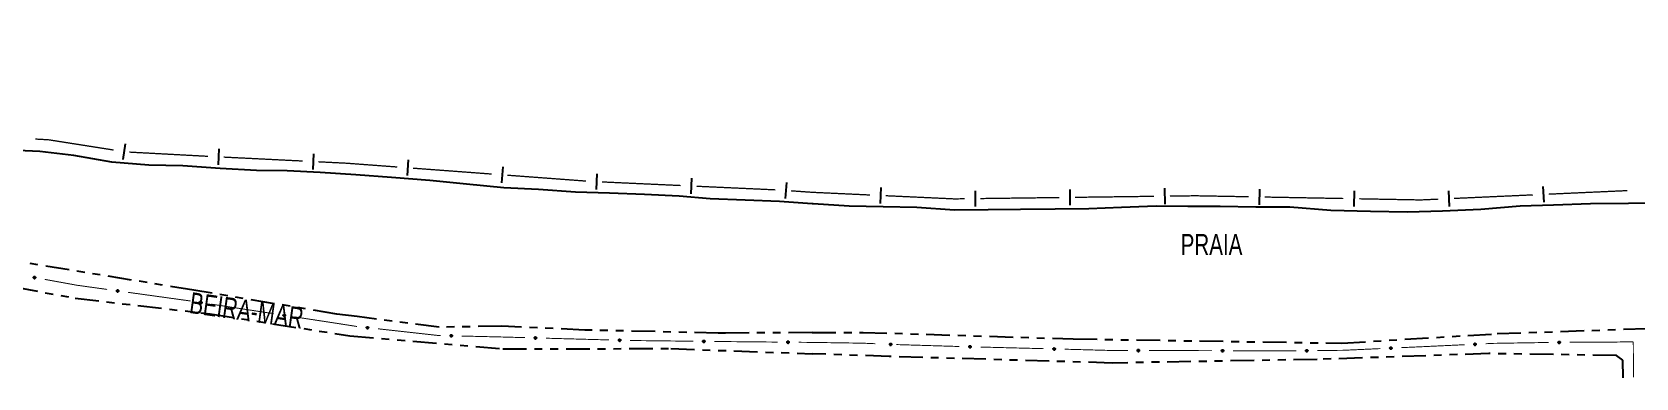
# Model space of a CAD drawing. Extents: x 209066 to 212010, y 4879784 to 4881672.
# Drawn here: x 210286.1 to 210590.9, y 4881297.2 to 4881362.9 of the extents above; entities that cross this region are included whole.
import ezdxf

# ---------------------------------------------------------------- set-up
doc = ezdxf.new("R2010")
doc.units = 0
doc.header["$LTSCALE"] = 1.5
doc.header["$MEASUREMENT"] = 0
doc.linetypes.add('TRACO_25', pattern=[8, 3, -1, 1, -1, 1, -1])
for name, color, linetype in [('HD-CURSO-PERENE', 170, 'CONTINUOUS'), ('HD-TXT-PRAIA', 7, 'CONTINUOUS'), ('LM-LIM-SETORES-BAIRROS', 250, 'CONTINUOUS'), ('SV-EIXO-ROD-ESTR', 7, 'CONTINUOUS'), ('SV-EIXO-RUA-N-PAV', 6, 'CONTINUOUS'), ('SV-EST-M-N-PAV', 20, 'CONTINUOUS'), ('SV-RUA-NAO-PAV', 7, 'CONTINUOUS'), ('SV-TXT-EST-M-N-PAV', 7, 'CONTINUOUS')]:
    doc.layers.add(name, color=color, linetype=linetype)
doc.styles.add('ARIAL', font='ARIAL.SHX')

msp = doc.modelspace()

# ---------------------------------------------------------------- linework, layer by layer
at = {"layer": 'HD-CURSO-PERENE', "linetype": 'Continuous'}
for points in [[(210434.373915, 4881330.293929, 2.317656), (210428.18181, 4881330.69447, 2.317656), (210421.634866, 4881330.930362, 2.317656), (210414.962563, 4881331.214955, 2.317656), (210409.112392, 4881331.732172, 2.317656), (210402.515021, 4881332.017493, 2.317656), (210395.842954, 4881332.277129, 2.317656), (210389.421135, 4881332.489277, 2.317656), (210382.372279, 4881332.969886, 2.317656), (210375.749222, 4881333.329836, 2.317656), (210368.673499, 4881334.00986, 2.317656), (210361.69745, 4881334.715811, 2.317656), (210354.423088, 4881335.269107, 2.317656), (210347.673962, 4881335.752629, 2.317656), (210340.899859, 4881336.235908, 2.317656), (210334.602219, 4881336.524142, 2.317656), (210328.781041, 4881336.61733, 2.317656), (210321.85849, 4881336.94941, 2.317656), (210314.759207, 4881337.479448, 2.317656), (210308.312882, 4881337.641439, 2.317656), (210301.313273, 4881338.197405, 2.317656), (210294.05751, 4881339.424787, 2.317656), (210287.630258, 4881340.21095, 2.317656), (210280.607797, 4881340.542059, 2.317656)], [(210596.498721, 4881330.383287, 2.317656), (210589.454826, 4881330.339796, 2.317656), (210582.261302, 4881330.269891, 2.317656), (210575.19432, 4881330.0265, 2.317656), (210568.876662, 4881329.790391, 2.317656), (210561.388605, 4881329.168517, 2.317656), (210554.147488, 4881328.848555, 2.317656), (210547.504178, 4881328.709119, 2.317656), (210540.459102, 4881328.790414, 2.317656), (210532.888081, 4881329.016354, 2.317656), (210525.138438, 4881329.63991, 2.317656), (210518.644048, 4881329.601759, 2.317656), (210511.873252, 4881329.735638, 2.317656), (210505.728075, 4881329.750799, 2.317656), (210499.732291, 4881329.817331, 2.317656), (210493.164858, 4881329.578795, 2.317656), (210486.947583, 4881329.293742, 2.317656), (210480.55334, 4881329.231605, 2.317656), (210473.934299, 4881329.167283, 2.317656), (210467.814808, 4881329.107816, 2.317656), (210461.395351, 4881329.070393, 2.317656), (210454.221607, 4881329.549788, 2.317656), (210447.82571, 4881329.662351, 2.317656), (210441.404127, 4881329.849543, 2.317656), (210434.555564, 4881330.282179, 2.317656), (210434.373915, 4881330.293929, 2.317656)]]:
    msp.add_polyline3d(points, dxfattribs=at)
at = {"layer": 'LM-LIM-SETORES-BAIRROS', "const_width": 0.25}
for points in [[(210289.230478, 4881342.442507), (210286.775055, 4881342.576683)], [(210289.764821, 4881342.358454), (210289.230478, 4881342.442507)], [(210301.619054, 4881340.493742), (210289.764821, 4881342.358454)], [(210319.246407, 4881339.308976), (210304.589917, 4881340.096961)], [(210319.568353, 4881339.292981), (210319.246407, 4881339.308976)], [(210337.546172, 4881338.399671), (210322.564656, 4881339.144096)], [(210345.79896, 4881337.989594), (210340.542476, 4881338.250786)], [(210346.533948, 4881337.934765), (210345.79896, 4881337.989594)], [(210355.509009, 4881337.265222), (210346.533948, 4881337.934765)], [(210373.45913, 4881335.926136), (210358.500696, 4881337.042041)], [(210391.409251, 4881334.58705), (210376.450817, 4881335.702955)], [(210409.3891, 4881333.742456), (210394.404714, 4881334.426676)], [(210427.370364, 4881332.921393), (210412.385978, 4881333.605612)], [(210434.359514, 4881332.454371), (210430.36437, 4881332.734993)], [(210435.35346, 4881332.408302), (210434.359514, 4881332.454371)], [(210445.342735, 4881331.945283), (210435.35346, 4881332.408302)], [(210461.380199, 4881331.201921), (210448.339517, 4881331.806377)], [(210462.325436, 4881331.214189), (210461.380199, 4881331.201921)], [(210463.325352, 4881331.227175), (210462.325436, 4881331.214189)], [(210481.323834, 4881331.460925), (210466.325099, 4881331.266133)], [(210499.322316, 4881331.694674), (210484.323581, 4881331.499883)], [(210507.212441, 4881331.797145), (210502.322063, 4881331.733632)], [(210507.321632, 4881331.795123), (210507.212441, 4881331.797145)], [(210517.31991, 4881331.609539), (210507.321632, 4881331.795123)], [(210535.31681, 4881331.275488), (210520.319393, 4881331.553864)], [(210549.969359, 4881331.003513), (210538.316293, 4881331.219812)], [(210550.313936, 4881331.019055), (210549.969359, 4881331.003513)], [(210553.310888, 4881331.154256), (210550.313936, 4881331.019055)], [(210571.292599, 4881331.965462), (210556.30784, 4881331.289457)], [(210589.27431, 4881332.776668), (210574.289551, 4881332.100663)]]:
    msp.add_lwpolyline(points, dxfattribs=at)
at = {"layer": 'LM-LIM-SETORES-BAIRROS'}
for points in [[(210303.827849, 4881341.664736), (210303.361671, 4881338.701178)], [(210321.640331, 4881340.691876), (210321.491446, 4881337.695572)], [(210339.61815, 4881339.798566), (210339.469265, 4881336.802263)], [(210357.615057, 4881338.612278), (210357.391876, 4881335.620592)], [(210375.565178, 4881337.273192), (210375.341997, 4881334.281506)], [(210393.474176, 4881335.970729), (210393.337333, 4881332.973852)], [(210411.45544, 4881335.149666), (210411.318597, 4881332.152788)], [(210429.47193, 4881334.301375), (210429.261726, 4881331.308748)], [(210447.410043, 4881333.351071), (210447.271137, 4881330.354288)], [(210465.305704, 4881332.753021), (210465.344662, 4881329.753274)], [(210483.304186, 4881332.98677), (210483.343145, 4881329.987023)], [(210501.302669, 4881333.22052), (210501.341627, 4881330.220773)], [(210519.347403, 4881333.072164), (210519.291728, 4881330.072681)], [(210537.344303, 4881332.738113), (210537.288628, 4881329.738629)], [(210555.241255, 4881332.742866), (210555.376456, 4881329.745914)], [(210573.222966, 4881333.554072), (210573.358167, 4881330.55712)]]:
    msp.add_lwpolyline(points, dxfattribs=at)
at = {"layer": 'SV-EIXO-ROD-ESTR'}
for points in [[(210286.470693, 4881316.395279), (210286.510521, 4881316.423664), (210286.550556, 4881316.439916), (210286.587849, 4881316.44386), (210286.621712, 4881316.438752), (210286.655767, 4881316.429625), (210286.688071, 4881316.412847), (210286.719801, 4881316.386284), (210286.748556, 4881316.346531), (210286.762508, 4881316.304425), (210286.768331, 4881316.26807), (210286.765038, 4881316.232453), (210286.755617, 4881316.199519), (210286.73708, 4881316.16654), (210286.709847, 4881316.134648), (210286.669174, 4881316.106701), (210286.629815, 4881316.091038), (210286.593644, 4881316.08817), (210286.557858, 4881316.091707), (210286.523202, 4881316.101442), (210286.491587, 4881316.118094), (210286.459526, 4881316.145571), (210286.432474, 4881316.186081), (210286.416404, 4881316.225158), (210286.413029, 4881316.26128), (210286.417305, 4881316.296433), (210286.426044, 4881316.330701), (210286.441557, 4881316.363876), (210286.470693, 4881316.395279)], [(210302.258251, 4881313.848001), (210302.29684, 4881313.87805), (210302.33615, 4881313.895985), (210302.373241, 4881313.901507), (210302.407291, 4881313.89784), (210302.441702, 4881313.890165), (210302.474689, 4881313.874773), (210302.507516, 4881313.849579), (210302.537931, 4881313.811081), (210302.553657, 4881313.769605), (210302.561017, 4881313.73353), (210302.559237, 4881313.697805), (210302.551221, 4881313.664501), (210302.5341, 4881313.630765), (210302.508244, 4881313.597747), (210302.468792, 4881313.5681), (210302.430134, 4881313.550782), (210302.394117, 4881313.546383), (210302.358213, 4881313.548399), (210302.323175, 4881313.556655), (210302.290882, 4881313.571951), (210302.257684, 4881313.598044), (210302.228939, 4881313.63737), (210302.211226, 4881313.675731), (210302.206322, 4881313.711676), (210302.209103, 4881313.746979), (210302.216381, 4881313.781587), (210302.230473, 4881313.815391), (210302.258251, 4881313.848001)], [(210318.105051, 4881311.628979), (210318.144054, 4881311.658489), (210318.183609, 4881311.675876), (210318.220774, 4881311.680882), (210318.254769, 4881311.676742), (210318.289071, 4881311.66859), (210318.32184, 4881311.65274), (210318.354314, 4881311.627093), (210318.384191, 4881311.588176), (210318.399339, 4881311.546485), (210318.406196, 4881311.510311), (210318.403921, 4881311.474615), (210318.395443, 4881311.441425), (210318.377854, 4881311.407931), (210318.351541, 4881311.375275), (210318.311682, 4881311.34618), (210318.272786, 4881311.3294), (210318.236711, 4881311.325502), (210318.200839, 4881311.328017), (210318.16592, 4881311.33676), (210318.133842, 4881311.352503), (210318.10101, 4881311.379055), (210318.072814, 4881311.418777), (210318.055636, 4881311.45738), (210318.051232, 4881311.49339), (210318.054504, 4881311.528651), (210318.062262, 4881311.563154), (210318.076823, 4881311.596759), (210318.105051, 4881311.628979)], [(210333.920946, 4881309.208753), (210333.959948, 4881309.238263), (210333.999503, 4881309.25565), (210334.036668, 4881309.260656), (210334.070663, 4881309.256516), (210334.104965, 4881309.248364), (210334.137734, 4881309.232514), (210334.170208, 4881309.206867), (210334.200085, 4881309.16795), (210334.215233, 4881309.126259), (210334.222091, 4881309.090085), (210334.219815, 4881309.054389), (210334.211337, 4881309.021199), (210334.193748, 4881308.987704), (210334.167435, 4881308.955049), (210334.127576, 4881308.925953), (210334.08868, 4881308.909174), (210334.052605, 4881308.905276), (210334.016733, 4881308.907791), (210333.981814, 4881308.916534), (210333.949736, 4881308.932277), (210333.916904, 4881308.958829), (210333.888709, 4881308.998551), (210333.87153, 4881309.037153), (210333.867126, 4881309.073164), (210333.870398, 4881309.108425), (210333.878156, 4881309.142928), (210333.892717, 4881309.176532), (210333.920946, 4881309.208753)], [(210349.741139, 4881306.858162), (210349.778894, 4881306.889253), (210349.817699, 4881306.908254), (210349.854626, 4881306.914786), (210349.888763, 4881306.912049), (210349.923371, 4881306.905316), (210349.956766, 4881306.89083), (210349.990268, 4881306.866541), (210350.021723, 4881306.828888), (210350.038574, 4881306.787856), (210350.046915, 4881306.751995), (210350.046111, 4881306.716235), (210350.039007, 4881306.682725), (210350.022813, 4881306.648534), (210349.997867, 4881306.614823), (210349.959239, 4881306.584111), (210349.921068, 4881306.565744), (210349.885184, 4881306.560363), (210349.849238, 4881306.561399), (210349.813989, 4881306.568697), (210349.78129, 4881306.583106), (210349.747393, 4881306.608283), (210349.717585, 4881306.64681), (210349.698832, 4881306.684673), (210349.692949, 4881306.720471), (210349.694766, 4881306.755837), (210349.701097, 4881306.790631), (210349.714261, 4881306.824806), (210349.741139, 4881306.858162)], [(210365.647676, 4881305.298225), (210365.682598, 4881305.332467), (210365.719613, 4881305.354756), (210365.755836, 4881305.364459), (210365.790082, 4881305.364688), (210365.825143, 4881305.360975), (210365.859666, 4881305.349434), (210365.895145, 4881305.328136), (210365.92974, 4881305.293346), (210365.95008, 4881305.253927), (210365.961494, 4881305.218923), (210365.963788, 4881305.183228), (210365.959611, 4881305.149228), (210365.946436, 4881305.113764), (210365.924502, 4881305.07802), (210365.888678, 4881305.04408), (210365.852239, 4881305.022478), (210365.816956, 4881305.014012), (210365.781055, 4881305.011933), (210365.745306, 4881305.016152), (210365.711483, 4881305.027677), (210365.675534, 4881305.049826), (210365.642504, 4881305.085628), (210365.620543, 4881305.121726), (210365.611584, 4881305.156881), (210365.610333, 4881305.192271), (210365.613629, 4881305.227482), (210365.623786, 4881305.262668), (210365.647676, 4881305.298225)], [(210381.642883, 4881304.892317), (210381.677923, 4881304.926438), (210381.715015, 4881304.948599), (210381.751271, 4881304.958178), (210381.785517, 4881304.958288), (210381.820565, 4881304.954455), (210381.855048, 4881304.942794), (210381.890454, 4881304.921374), (210381.924929, 4881304.886465), (210381.945133, 4881304.846976), (210381.956426, 4881304.811933), (210381.958597, 4881304.77623), (210381.954303, 4881304.742245), (210381.941006, 4881304.706826), (210381.918949, 4881304.671158), (210381.883007, 4881304.637342), (210381.846494, 4881304.615866), (210381.811182, 4881304.607521), (210381.775275, 4881304.605566), (210381.73954, 4881304.609908), (210381.705757, 4881304.62155), (210381.669885, 4881304.643822), (210381.636978, 4881304.679739), (210381.615142, 4881304.715912), (210381.606304, 4881304.751098), (210381.605175, 4881304.786492), (210381.608592, 4881304.821691), (210381.618871, 4881304.856843), (210381.642883, 4881304.892317)], [(210397.636858, 4881304.453264), (210397.671898, 4881304.487386), (210397.70899, 4881304.509546), (210397.745246, 4881304.519125), (210397.779492, 4881304.519235), (210397.81454, 4881304.515402), (210397.849023, 4881304.503741), (210397.884429, 4881304.482322), (210397.918904, 4881304.447413), (210397.939108, 4881304.407923), (210397.950401, 4881304.37288), (210397.952572, 4881304.337177), (210397.948277, 4881304.303192), (210397.934981, 4881304.267774), (210397.912923, 4881304.232106), (210397.876982, 4881304.198289), (210397.840469, 4881304.176813), (210397.805157, 4881304.168469), (210397.769249, 4881304.166513), (210397.733515, 4881304.170856), (210397.699732, 4881304.182497), (210397.66386, 4881304.20477), (210397.630953, 4881304.240686), (210397.609117, 4881304.276859), (210397.600279, 4881304.312045), (210397.59915, 4881304.347439), (210397.602567, 4881304.382639), (210397.612846, 4881304.41779), (210397.636858, 4881304.453264)], [(210413.633397, 4881304.237206), (210413.667885, 4881304.271886), (210413.704617, 4881304.294639), (210413.740715, 4881304.304798), (210413.774954, 4881304.305458), (210413.810059, 4881304.302187), (210413.844725, 4881304.291082), (210413.88047, 4881304.270233), (210413.915501, 4881304.235881), (210413.936336, 4881304.196722), (210413.948189, 4881304.161864), (210413.950933, 4881304.126201), (210413.947185, 4881304.092151), (210413.934458, 4881304.056524), (210413.912976, 4881304.020506), (210413.877582, 4881303.986117), (210413.841418, 4881303.964058), (210413.806244, 4881303.955148), (210413.770373, 4881303.952617), (210413.734574, 4881303.956385), (210413.700608, 4881303.967483), (210413.664383, 4881303.989177), (210413.630904, 4881304.024561), (210413.608491, 4881304.060379), (210413.599089, 4881304.095418), (210413.597392, 4881304.13079), (210413.600244, 4881304.16604), (210413.609957, 4881304.201351), (210413.633397, 4881304.237206)], [(210429.632408, 4881304.079326), (210429.66683, 4881304.11407), (210429.703519, 4881304.136891), (210429.739598, 4881304.147118), (210429.773837, 4881304.147842), (210429.808948, 4881304.144638), (210429.843634, 4881304.133597), (210429.879418, 4881304.112815), (210429.914513, 4881304.07853), (210429.935422, 4881304.039409), (210429.94734, 4881304.004574), (210429.950151, 4881303.968915), (210429.946467, 4881303.934859), (210429.933807, 4881303.899208), (210429.912392, 4881303.86315), (210429.877062, 4881303.828695), (210429.84094, 4881303.806568), (210429.805783, 4881303.797592), (210429.769917, 4881303.794994), (210429.73411, 4881303.798695), (210429.700124, 4881303.809729), (210429.663858, 4881303.831355), (210429.630313, 4881303.866676), (210429.607833, 4881303.902452), (210429.598366, 4881303.937474), (210429.596602, 4881303.972842), (210429.599388, 4881304.008097), (210429.609035, 4881304.043427), (210429.632408, 4881304.079326)], [(210449.125913, 4881303.660083), (210449.161059, 4881303.694095), (210449.19822, 4881303.71614), (210449.234506, 4881303.725605), (210449.268752, 4881303.725609), (210449.303788, 4881303.721666), (210449.338235, 4881303.709898), (210449.373573, 4881303.688368), (210449.407939, 4881303.653352), (210449.42802, 4881303.6138), (210449.439203, 4881303.578721), (210449.441263, 4881303.543012), (210449.436863, 4881303.50904), (210449.423455, 4881303.473664), (210449.401287, 4881303.438064), (210449.36524, 4881303.40436), (210449.32866, 4881303.382998), (210449.293322, 4881303.374764), (210449.257409, 4881303.372921), (210449.221689, 4881303.377374), (210449.187942, 4881303.389121), (210449.152139, 4881303.411506), (210449.119344, 4881303.447525), (210449.097622, 4881303.483766), (210449.088894, 4881303.518979), (210449.087875, 4881303.554376), (210449.091402, 4881303.589565), (210449.10179, 4881303.624684), (210449.125913, 4881303.660083)], [(210464.210674, 4881303.208713), (210464.245653, 4881303.242897), (210464.282705, 4881303.265123), (210464.318944, 4881303.274767), (210464.35319, 4881303.274939), (210464.388245, 4881303.271168), (210464.422748, 4881303.259569), (210464.458192, 4881303.238213), (210464.49273, 4881303.203366), (210464.513004, 4881303.163913), (210464.52436, 4881303.12889), (210464.526595, 4881303.093191), (210464.522361, 4881303.059198), (210464.509128, 4881303.023756), (210464.487135, 4881302.988048), (210464.451254, 4881302.954168), (210464.414779, 4881302.932626), (210464.379482, 4881302.924219), (210464.343578, 4881302.922199), (210464.307836, 4881302.926477), (210464.274032, 4881302.938058), (210464.23812, 4881302.960267), (210464.205149, 4881302.996124), (210464.183249, 4881303.032258), (210464.174348, 4881303.067428), (210464.173155, 4881303.10282), (210464.17651, 4881303.138026), (210464.186725, 4881303.173195), (210464.210674, 4881303.208713)], [(210560.166394, 4881303.682199), (210560.198802, 4881303.718829), (210560.234146, 4881303.743683), (210560.269591, 4881303.755928), (210560.303734, 4881303.758582), (210560.33897, 4881303.757363), (210560.374224, 4881303.748295), (210560.411122, 4881303.729565), (210560.448095, 4881303.697313), (210560.471177, 4881303.659433), (210560.485041, 4881303.625326), (210560.489858, 4881303.589883), (210560.4881, 4881303.555673), (210560.477471, 4881303.519364), (210560.458124, 4881303.482156), (210560.424793, 4881303.445764), (210560.389976, 4881303.421635), (210560.355381, 4881303.410691), (210560.319719, 4881303.406074), (210560.283761, 4881303.40775), (210560.249206, 4881303.41685), (210560.211778, 4881303.436396), (210560.176295, 4881303.469769), (210560.151833, 4881303.50422), (210560.140406, 4881303.538652), (210560.136651, 4881303.573865), (210560.137444, 4881303.609221), (210560.145083, 4881303.645039), (210560.166394, 4881303.682199)], [(210576.164116, 4881304.054319), (210576.197632, 4881304.089939), (210576.23372, 4881304.113699), (210576.269523, 4881304.124853), (210576.303732, 4881304.126459), (210576.338914, 4881304.124161), (210576.373873, 4881304.114018), (210576.410181, 4881304.094165), (210576.446148, 4881304.060796), (210576.468058, 4881304.022227), (210576.480871, 4881303.987711), (210576.4846, 4881303.952137), (210576.481795, 4881303.917996), (210576.470058, 4881303.882031), (210576.44958, 4881303.845433), (210576.41515, 4881303.810079), (210576.37961, 4881303.787028), (210576.344696, 4881303.777149), (210576.308909, 4881303.773626), (210576.273019, 4881303.776403), (210576.23876, 4881303.786558), (210576.201948, 4881303.807242), (210576.167504, 4881303.841686), (210576.144109, 4881303.876871), (210576.133742, 4881303.911637), (210576.131068, 4881303.946948), (210576.132944, 4881303.982263), (210576.141677, 4881304.01783), (210576.164116, 4881304.054319)], [(210480.205409, 4881302.798279), (210480.240387, 4881302.832463), (210480.27744, 4881302.85469), (210480.313679, 4881302.864333), (210480.347925, 4881302.864505), (210480.38298, 4881302.860734), (210480.417483, 4881302.849135), (210480.452927, 4881302.827779), (210480.487465, 4881302.792932), (210480.507739, 4881302.753479), (210480.519095, 4881302.718456), (210480.52133, 4881302.682757), (210480.517096, 4881302.648764), (210480.503863, 4881302.613322), (210480.481869, 4881302.577614), (210480.445989, 4881302.543734), (210480.409514, 4881302.522192), (210480.374217, 4881302.513785), (210480.338313, 4881302.511765), (210480.302571, 4881302.516044), (210480.268767, 4881302.527625), (210480.232855, 4881302.549833), (210480.199884, 4881302.585691), (210480.177984, 4881302.621824), (210480.169083, 4881302.656994), (210480.16789, 4881302.692386), (210480.171244, 4881302.727592), (210480.18146, 4881302.762762), (210480.205409, 4881302.798279)], [(210496.198763, 4881302.492078), (210496.23292, 4881302.527083), (210496.269433, 4881302.550184), (210496.305433, 4881302.560686), (210496.339665, 4881302.561671), (210496.3748, 4881302.558734), (210496.409569, 4881302.547958), (210496.445511, 4881302.52745), (210496.480866, 4881302.493433), (210496.502072, 4881302.454473), (210496.514257, 4881302.41973), (210496.517339, 4881302.384094), (210496.513914, 4881302.35001), (210496.501527, 4881302.314264), (210496.480388, 4881302.278044), (210496.445322, 4881302.24332), (210496.40937, 4881302.220918), (210496.374282, 4881302.211675), (210496.338437, 4881302.208802), (210496.302603, 4881302.21223), (210496.268533, 4881302.223005), (210496.232104, 4881302.244354), (210496.19829, 4881302.279418), (210496.175538, 4881302.315021), (210496.165804, 4881302.34997), (210496.163771, 4881302.385324), (210496.166288, 4881302.420599), (210496.175665, 4881302.456001), (210496.198763, 4881302.492078)], [(210512.198738, 4881302.461676), (210512.232896, 4881302.49668), (210512.269411, 4881302.51978), (210512.305411, 4881302.53028), (210512.339643, 4881302.531264), (210512.374777, 4881302.528326), (210512.409547, 4881302.517549), (210512.445487, 4881302.497039), (210512.480841, 4881302.463021), (210512.502046, 4881302.42406), (210512.514229, 4881302.389316), (210512.51731, 4881302.35368), (210512.513884, 4881302.319597), (210512.501495, 4881302.283851), (210512.480355, 4881302.247632), (210512.445288, 4881302.212909), (210512.409335, 4881302.190509), (210512.374247, 4881302.181266), (210512.338401, 4881302.178396), (210512.302568, 4881302.181825), (210512.268499, 4881302.192601), (210512.23207, 4881302.213951), (210512.198257, 4881302.249016), (210512.175506, 4881302.28462), (210512.165774, 4881302.319569), (210512.163742, 4881302.354923), (210512.16626, 4881302.390199), (210512.175639, 4881302.425601), (210512.198738, 4881302.461676)], [(210528.19723, 4881302.461625), (210528.230956, 4881302.497045), (210528.267184, 4881302.520591), (210528.303053, 4881302.531532), (210528.337271, 4881302.532935), (210528.372438, 4881302.530428), (210528.407337, 4881302.520078), (210528.443526, 4881302.500011), (210528.479295, 4881302.466429), (210528.500976, 4881302.42773), (210528.513584, 4881302.393139), (210528.517102, 4881302.357543), (210528.514094, 4881302.32342), (210528.502144, 4881302.287525), (210528.48145, 4881302.251049), (210528.446811, 4881302.2159), (210528.411135, 4881302.19306), (210528.376163, 4881302.183388), (210528.340355, 4881302.180078), (210528.304482, 4881302.183068), (210528.270283, 4881302.193425), (210528.233596, 4881302.214328), (210528.199356, 4881302.248976), (210528.17617, 4881302.284298), (210528.16601, 4881302.319125), (210528.163545, 4881302.354452), (210528.16563, 4881302.389755), (210528.174574, 4881302.425269), (210528.19723, 4881302.461625)], [(210544.183704, 4881302.941396), (210544.216161, 4881302.977983), (210544.251538, 4881303.00279), (210544.286999, 4881303.014988), (210544.321146, 4881303.017596), (210544.35638, 4881303.016329), (210544.391622, 4881303.007215), (210544.428495, 4881302.988435), (210544.465425, 4881302.956134), (210544.488456, 4881302.918223), (210544.502274, 4881302.884097), (210544.507044, 4881302.848648), (210544.50524, 4881302.81444), (210544.494562, 4881302.778146), (210544.475166, 4881302.740964), (210544.441787, 4881302.704616), (210544.406937, 4881302.680533), (210544.372328, 4881302.669636), (210544.336659, 4881302.665066), (210544.300703, 4881302.66679), (210544.266161, 4881302.675937), (210544.228759, 4881302.695533), (210544.19332, 4881302.728954), (210544.168904, 4881302.763437), (210544.157523, 4881302.797885), (210544.153815, 4881302.833102), (210544.154656, 4881302.868457), (210544.162343, 4881302.904265), (210544.183704, 4881302.941396)]]:
    msp.add_lwpolyline(points, close=True, dxfattribs=at)
for points in [[(210286.413029, 4881316.26128), (210286.765038, 4881316.232453)], [(210286.416404, 4881316.225158), (210286.755617, 4881316.199519)], [(210286.417305, 4881316.296433), (210286.768331, 4881316.26807)], [(210286.417645, 4881316.277966), (210286.764486, 4881316.248007)], [(210286.417993, 4881316.24184), (210286.757269, 4881316.216034)], [(210286.425597, 4881316.313965), (210286.760846, 4881316.288894)], [(210286.426044, 4881316.330701), (210286.762508, 4881316.304425)], [(210286.426394, 4881316.204245), (210286.741508, 4881316.182846)], [(210286.432474, 4881316.186081), (210286.73708, 4881316.16654)], [(210286.438428, 4881316.346301), (210286.751102, 4881316.326734)], [(210286.441557, 4881316.363876), (210286.748556, 4881316.346531)], [(210286.450052, 4881316.166642), (210286.720377, 4881316.150636)], [(210286.45663, 4881316.377658), (210286.730374, 4881316.365189)], [(210286.459526, 4881316.145571), (210286.709847, 4881316.134648)], [(210286.470693, 4881316.395279), (210286.719801, 4881316.386284)], [(210286.481401, 4881316.133185), (210286.681795, 4881316.121609)], [(210286.491587, 4881316.118094), (210286.669174, 4881316.106701)], [(210286.493016, 4881316.409859), (210286.696585, 4881316.400478)], [(210286.510521, 4881316.423664), (210286.688071, 4881316.412847)], [(210286.511778, 4881316.109615), (210286.643095, 4881316.099539)], [(210286.523202, 4881316.101442), (210286.629815, 4881316.091038)], [(210286.533304, 4881316.433027), (210286.663033, 4881316.421854)], [(210286.550556, 4881316.439916), (210286.655767, 4881316.429625)], [(210302.206322, 4881313.711676), (210302.559237, 4881313.697805)], [(210302.209103, 4881313.746979), (210302.561017, 4881313.73353)], [(210302.210226, 4881313.728543), (210302.558026, 4881313.713321)], [(210302.211226, 4881313.675731), (210302.551221, 4881313.664501)], [(210302.212106, 4881313.692464), (210302.552171, 4881313.681071)], [(210302.216381, 4881313.781587), (210302.553657, 4881313.769605)], [(210302.216644, 4881313.764848), (210302.552655, 4881313.754018)], [(210302.222094, 4881313.65526), (210302.537832, 4881313.647244)], [(210302.228093, 4881313.797698), (210302.541315, 4881313.79141)], [(210302.228939, 4881313.63737), (210302.5341, 4881313.630765)], [(210302.230473, 4881313.815391), (210302.537931, 4881313.811081)], [(210302.244948, 4881313.829799), (210302.518974, 4881313.828951)], [(210302.247325, 4881313.618694), (210302.518086, 4881313.614168)], [(210302.257684, 4881313.598044), (210302.508244, 4881313.597747)], [(210302.258251, 4881313.848001), (210302.507516, 4881313.849579)], [(210302.279936, 4881313.863514), (210302.483719, 4881313.862776)], [(210302.280065, 4881313.586597), (210302.48077, 4881313.58353)], [(210302.290882, 4881313.571951), (210302.468792, 4881313.5681)], [(210302.29684, 4881313.87805), (210302.474689, 4881313.874773)], [(210302.311415, 4881313.564336), (210302.443041, 4881313.559839)], [(210302.319204, 4881313.88837), (210302.449291, 4881313.882709)], [(210302.323175, 4881313.556655), (210302.430134, 4881313.550782)], [(210302.33615, 4881313.895985), (210302.441702, 4881313.890165)], [(210318.051232, 4881311.49339), (210318.403921, 4881311.474615)], [(210318.054504, 4881311.528651), (210318.406196, 4881311.510311)], [(210318.055371, 4881311.510201), (210318.402925, 4881311.490146)], [(210318.055636, 4881311.45738), (210318.395443, 4881311.441425)], [(210318.056748, 4881311.4741), (210318.396623, 4881311.457981)], [(210318.062262, 4881311.563154), (210318.399339, 4881311.546485)], [(210318.062293, 4881311.546413), (210318.39812, 4881311.530913)], [(210318.066219, 4881311.43676), (210318.381814, 4881311.424356)], [(210318.072814, 4881311.418777), (210318.377854, 4881311.407931)], [(210318.074197, 4881311.579101), (210318.387301, 4881311.56846)], [(210318.076823, 4881311.596759), (210318.384191, 4881311.588176)], [(210318.090939, 4881311.399847), (210318.361611, 4881311.391558)], [(210318.091496, 4881311.610964), (210318.365485, 4881311.606308)], [(210318.10101, 4881311.379055), (210318.351541, 4881311.375275)], [(210318.105051, 4881311.628979), (210318.354314, 4881311.627093)], [(210318.12323, 4881311.367298), (210318.323873, 4881311.361442)], [(210318.12695, 4881311.64419), (210318.330703, 4881311.640619)], [(210318.133842, 4881311.352503), (210318.311682, 4881311.34618)], [(210318.144054, 4881311.658489), (210318.32184, 4881311.65274)], [(210318.154267, 4881311.344603), (210318.285818, 4881311.338277)], [(210318.16592, 4881311.33676), (210318.272786, 4881311.3294)], [(210318.16656, 4881311.668498), (210318.296555, 4881311.661029)], [(210318.183609, 4881311.675876), (210318.289071, 4881311.66859)], [(210333.867126, 4881309.073164), (210334.219815, 4881309.054389)], [(210333.870398, 4881309.108425), (210334.222091, 4881309.090085)], [(210333.871265, 4881309.089975), (210334.218819, 4881309.06992)], [(210333.87153, 4881309.037153), (210334.211337, 4881309.021199)], [(210333.872643, 4881309.053873), (210334.212517, 4881309.037755)], [(210333.878156, 4881309.142928), (210334.215233, 4881309.126259)], [(210333.878187, 4881309.126187), (210334.214014, 4881309.110687)], [(210333.882113, 4881309.016534), (210334.197708, 4881309.00413)], [(210333.888709, 4881308.998551), (210334.193748, 4881308.987704)], [(210333.890091, 4881309.158875), (210334.203195, 4881309.148233)], [(210333.892717, 4881309.176532), (210334.200085, 4881309.16795)], [(210333.906833, 4881308.979621), (210334.177505, 4881308.971331)], [(210333.90739, 4881309.190738), (210334.181379, 4881309.186082)], [(210333.916904, 4881308.958829), (210334.167435, 4881308.955049)], [(210333.920946, 4881309.208753), (210334.170208, 4881309.206867)], [(210333.939124, 4881308.947072), (210334.139767, 4881308.941216)], [(210333.942844, 4881309.223964), (210334.146597, 4881309.220393)], [(210333.949736, 4881308.932277), (210334.127576, 4881308.925953)], [(210333.959948, 4881309.238263), (210334.137734, 4881309.232514)], [(210333.970161, 4881308.924377), (210334.101712, 4881308.918051)], [(210333.981814, 4881308.916534), (210334.08868, 4881308.909174)], [(210333.982454, 4881309.248272), (210334.11245, 4881309.240803)], [(210333.999503, 4881309.25565), (210334.104965, 4881309.248364)], [(210349.692949, 4881306.720471), (210350.046111, 4881306.716235)], [(210349.694766, 4881306.755837), (210350.046915, 4881306.751995)], [(210349.696392, 4881306.737438), (210350.044477, 4881306.731712)], [(210349.698832, 4881306.684673), (210350.039007, 4881306.682725)], [(210349.699255, 4881306.701424), (210350.039504, 4881306.699315)], [(210349.701097, 4881306.790631), (210350.038574, 4881306.787856)], [(210349.701817, 4881306.773905), (210350.037998, 4881306.772247)], [(210349.710255, 4881306.664506), (210350.026093, 4881306.665109)], [(210349.712365, 4881306.807056), (210350.025641, 4881306.809316)], [(210349.714261, 4881306.824806), (210350.021723, 4881306.828888)], [(210349.717585, 4881306.64681), (210350.022813, 4881306.648534)], [(210349.728337, 4881306.839604), (210350.002285, 4881306.846234)], [(210349.736474, 4881306.628643), (210350.007258, 4881306.631506)], [(210349.741139, 4881306.858162), (210349.990268, 4881306.866541)], [(210349.747393, 4881306.608283), (210349.997867, 4881306.614823)], [(210349.762392, 4881306.874262), (210349.96612, 4881306.879084)], [(210349.770077, 4881306.597451), (210349.970792, 4881306.599862)], [(210349.778894, 4881306.889253), (210349.956766, 4881306.89083)], [(210349.78129, 4881306.583106), (210349.959239, 4881306.584111)], [(210349.800968, 4881306.90018), (210349.931161, 4881306.89807)], [(210349.802023, 4881306.576053), (210349.933723, 4881306.575149)], [(210349.813989, 4881306.568697), (210349.921068, 4881306.565744)], [(210349.817699, 4881306.908254), (210349.923371, 4881306.905316)], [(210365.610333, 4881305.192271), (210365.961494, 4881305.218923)], [(210365.611584, 4881305.156881), (210365.963788, 4881305.183228)], [(210365.613546, 4881305.174082), (210365.96082, 4881305.198505)], [(210365.613629, 4881305.227482), (210365.95008, 4881305.253927)], [(210365.615794, 4881305.210881), (210365.950857, 4881305.238327)], [(210365.619515, 4881305.138451), (210365.95867, 4881305.165799)], [(210365.620543, 4881305.121726), (210365.959611, 4881305.149228)], [(210365.623433, 4881305.24482), (210365.935338, 4881305.274187)], [(210365.623786, 4881305.262668), (210365.92974, 4881305.293346)], [(210365.633669, 4881305.102624), (210365.94827, 4881305.130561)], [(210365.636528, 4881305.278629), (210365.908874, 4881305.308945)], [(210365.642504, 4881305.085628), (210365.946436, 4881305.113764)], [(210365.647676, 4881305.298225), (210365.895145, 4881305.328136)], [(210365.662894, 4881305.069164), (210365.932414, 4881305.095454)], [(210365.667456, 4881305.316104), (210365.870002, 4881305.338541)], [(210365.675534, 4881305.049826), (210365.924502, 4881305.07802)], [(210365.682598, 4881305.332467), (210365.859666, 4881305.349434)], [(210365.699071, 4881305.040998), (210365.898823, 4881305.060772)], [(210365.703644, 4881305.345264), (210365.833531, 4881305.354431)], [(210365.711483, 4881305.027677), (210365.888678, 4881305.04408)], [(210365.719613, 4881305.354756), (210365.825143, 4881305.360975)], [(210365.732749, 4881305.022445), (210365.864032, 4881305.032944)], [(210365.745306, 4881305.016152), (210365.852239, 4881305.022478)], [(210381.605175, 4881304.786492), (210381.956426, 4881304.811933)], [(210381.606304, 4881304.751098), (210381.958597, 4881304.77623)], [(210381.608325, 4881304.768292), (210381.955682, 4881304.791518)], [(210381.608592, 4881304.821691), (210381.945133, 4881304.846976)], [(210381.6107, 4881304.805083), (210381.945856, 4881304.831373)], [(210381.614171, 4881304.732641), (210381.953419, 4881304.758819)], [(210381.615142, 4881304.715912), (210381.954303, 4881304.742245)], [(210381.618456, 4881304.838996), (210381.930461, 4881304.867287)], [(210381.618871, 4881304.856843), (210381.924929, 4881304.886465)], [(210381.628202, 4881304.696765), (210381.942898, 4881304.723617)], [(210381.631668, 4881304.872759), (210381.904117, 4881304.902136)], [(210381.636978, 4881304.679739), (210381.941006, 4881304.706826)], [(210381.642883, 4881304.892317), (210381.890454, 4881304.921374)], [(210381.657312, 4881304.663205), (210381.92692, 4881304.688564)], [(210381.662725, 4881304.910128), (210381.865347, 4881304.931866)], [(210381.669885, 4881304.643822), (210381.918949, 4881304.671158)], [(210381.677923, 4881304.926438), (210381.855048, 4881304.942794)], [(210381.693391, 4881304.634913), (210381.89321, 4881304.653999)], [(210381.699013, 4881304.939162), (210381.828931, 4881304.947881)], [(210381.705757, 4881304.62155), (210381.883007, 4881304.637342)], [(210381.715015, 4881304.948599), (210381.820565, 4881304.954455)], [(210381.727004, 4881304.616245), (210381.858324, 4881304.626291)], [(210381.73954, 4881304.609908), (210381.846494, 4881304.615866)], [(210397.59915, 4881304.347439), (210397.950401, 4881304.37288)], [(210397.600279, 4881304.312045), (210397.952572, 4881304.337177)], [(210397.6023, 4881304.329239), (210397.949657, 4881304.352465)], [(210397.602567, 4881304.382639), (210397.939108, 4881304.407923)], [(210397.604675, 4881304.36603), (210397.93983, 4881304.392321)], [(210397.608146, 4881304.293588), (210397.947394, 4881304.319766)], [(210397.609117, 4881304.276859), (210397.948277, 4881304.303192)], [(210397.612431, 4881304.399943), (210397.924436, 4881304.428234)], [(210397.612846, 4881304.41779), (210397.918904, 4881304.447413)], [(210397.622177, 4881304.257712), (210397.936872, 4881304.284564)], [(210397.625643, 4881304.433706), (210397.898092, 4881304.463083)], [(210397.630953, 4881304.240686), (210397.934981, 4881304.267774)], [(210397.636858, 4881304.453264), (210397.884429, 4881304.482322)], [(210397.651286, 4881304.224152), (210397.920895, 4881304.249512)], [(210397.6567, 4881304.471075), (210397.859322, 4881304.492813)], [(210397.66386, 4881304.20477), (210397.912923, 4881304.232106)], [(210397.671898, 4881304.487386), (210397.849023, 4881304.503741)], [(210397.687366, 4881304.195861), (210397.887185, 4881304.214946)], [(210397.692988, 4881304.50011), (210397.822906, 4881304.508828)], [(210397.699732, 4881304.182497), (210397.876982, 4881304.198289)], [(210397.70899, 4881304.509546), (210397.81454, 4881304.515402)], [(210397.720979, 4881304.177193), (210397.852299, 4881304.187238)], [(210397.733515, 4881304.170856), (210397.840469, 4881304.176813)], [(210413.597392, 4881304.13079), (210413.948189, 4881304.161864)], [(210413.599089, 4881304.095418), (210413.950933, 4881304.126201)], [(210413.600244, 4881304.16604), (210413.936336, 4881304.196722)], [(210413.600834, 4881304.112643), (210413.947773, 4881304.14144)], [(210413.602618, 4881304.149467), (210413.937309, 4881304.181133)], [(210413.607252, 4881304.07709), (210413.946035, 4881304.108709)], [(210413.608491, 4881304.060379), (210413.947185, 4881304.092151)], [(210413.609829, 4881304.1835), (210413.92134, 4881304.216794)], [(210413.609957, 4881304.201351), (210413.915501, 4881304.235881)], [(210413.621856, 4881304.041443), (210413.93608, 4881304.073342)], [(210413.622498, 4881304.217471), (210413.89444, 4881304.251216)], [(210413.630904, 4881304.024561), (210413.934458, 4881304.056524)], [(210413.633397, 4881304.237206), (210413.88047, 4881304.270233)], [(210413.6515, 4881304.008355), (210413.920667, 4881304.038038)], [(210413.652951, 4881304.255333), (210413.855198, 4881304.28032)], [(210413.664383, 4881303.989177), (210413.912976, 4881304.020506)], [(210413.667885, 4881304.271886), (210413.844725, 4881304.291082)], [(210413.688029, 4881303.980646), (210413.887516, 4881304.002936)], [(210413.688768, 4881304.284946), (210413.818529, 4881304.295749)], [(210413.700608, 4881303.967483), (210413.877582, 4881303.986117)], [(210413.704617, 4881304.294639), (210413.810059, 4881304.302187)], [(210413.721938, 4881303.96252), (210413.853079, 4881303.974672)], [(210413.734574, 4881303.956385), (210413.841418, 4881303.964058)], [(210429.596602, 4881303.972842), (210429.94734, 4881304.004574)], [(210429.598366, 4881303.937474), (210429.950151, 4881303.968915)], [(210429.599388, 4881304.008097), (210429.935422, 4881304.039409)], [(210429.600078, 4881303.954702), (210429.946963, 4881303.984148)], [(210429.601793, 4881303.991529), (210429.936424, 4881304.023822)], [(210429.606562, 4881303.919161), (210429.945286, 4881303.951414)], [(210429.607833, 4881303.902452), (210429.946467, 4881303.934859)], [(210429.60894, 4881304.025576), (210429.920388, 4881304.059454)], [(210429.609035, 4881304.043427), (210429.914513, 4881304.07853)], [(210429.621233, 4881303.883542), (210429.935397, 4881303.916029)], [(210429.621545, 4881304.05957), (210429.893424, 4881304.093825)], [(210429.630313, 4881303.866676), (210429.933807, 4881303.899208)], [(210429.632408, 4881304.079326), (210429.879418, 4881304.112815)], [(210429.65094, 4881303.850509), (210429.92005, 4881303.880696)], [(210429.651927, 4881304.097489), (210429.854127, 4881304.122855)], [(210429.663858, 4881303.831355), (210429.912392, 4881303.86315)], [(210429.66683, 4881304.11407), (210429.843634, 4881304.133597)], [(210429.68752, 4881303.822869), (210429.886965, 4881303.845532)], [(210429.687689, 4881304.12717), (210429.81743, 4881304.138215)], [(210429.700124, 4881303.809729), (210429.877062, 4881303.828695)], [(210429.703519, 4881304.136891), (210429.808948, 4881304.144638)], [(210429.721463, 4881303.804806), (210429.852581, 4881303.817203)], [(210429.73411, 4881303.798695), (210429.84094, 4881303.806568)], [(210449.087875, 4881303.554376), (210449.439203, 4881303.578721)], [(210449.088894, 4881303.518979), (210449.441263, 4881303.543012)], [(210449.090968, 4881303.536167), (210449.438396, 4881303.558309)], [(210449.091402, 4881303.589565), (210449.42802, 4881303.6138)], [(210449.093458, 4881303.57295), (210449.428694, 4881303.598195)], [(210449.096703, 4881303.500497), (210449.436031, 4881303.525617)], [(210449.097622, 4881303.483766), (210449.436863, 4881303.50904)], [(210449.10132, 4881303.606839), (210449.413411, 4881303.634156)], [(210449.10179, 4881303.624684), (210449.407939, 4881303.653352)], [(210449.110622, 4881303.464578), (210449.4254, 4881303.490448)], [(210449.114637, 4881303.64056), (210449.387176, 4881303.669087)], [(210449.119344, 4881303.447525), (210449.423455, 4881303.473664)], [(210449.125913, 4881303.660083), (210449.373573, 4881303.688368)], [(210449.139626, 4881303.430927), (210449.409313, 4881303.455446)], [(210449.14581, 4881303.677832), (210449.348499, 4881303.698938)], [(210449.152139, 4881303.411506), (210449.401287, 4881303.438064)], [(210449.161059, 4881303.694095), (210449.338235, 4881303.709898)], [(210449.175617, 4881303.402523), (210449.375495, 4881303.420985)], [(210449.182188, 4881303.706753), (210449.312133, 4881303.715067)], [(210449.187942, 4881303.389121), (210449.36524, 4881303.40436)], [(210449.19822, 4881303.71614), (210449.303788, 4881303.721666)], [(210449.209172, 4881303.38375), (210449.340522, 4881303.393386)], [(210449.221689, 4881303.377374), (210449.32866, 4881303.382998)], [(210464.186342, 4881303.155348), (210464.498296, 4881303.184197)], [(210464.186725, 4881303.173195), (210464.49273, 4881303.203366)], [(210464.199494, 4881303.189135), (210464.47189, 4881303.218999)], [(210464.210674, 4881303.208713), (210464.458192, 4881303.238213)], [(210464.230484, 4881303.226559), (210464.433067, 4881303.24866)], [(210464.245653, 4881303.242897), (210464.422748, 4881303.259569)], [(210464.26672, 4881303.255658), (210464.396622, 4881303.26461)], [(210464.282705, 4881303.265123), (210464.388245, 4881303.271168)], [(210560.136651, 4881303.573865), (210560.485041, 4881303.625326)], [(210560.137444, 4881303.609221), (210560.471177, 4881303.659433)], [(210560.140406, 4881303.538652), (210560.489858, 4881303.589883)], [(210560.140779, 4881303.592815), (210560.473056, 4881303.643928)], [(210560.141143, 4881303.55595), (210560.485816, 4881303.604912)], [(210560.145083, 4881303.645039), (210560.448095, 4881303.697313)], [(210560.145995, 4881303.627211), (210560.455036, 4881303.678598)], [(210560.149622, 4881303.520831), (210560.485988, 4881303.572135)], [(210560.151833, 4881303.50422), (210560.4881, 4881303.555673)], [(210560.156663, 4881303.661862), (210560.426177, 4881303.711395)], [(210560.166278, 4881303.486096), (210560.47811, 4881303.536249)], [(210560.166394, 4881303.682199), (210560.411122, 4881303.729565)], [(210560.176295, 4881303.469769), (210560.477471, 4881303.519364)], [(210560.184858, 4881303.701434), (210560.385306, 4881303.738163)], [(210560.1978, 4881303.454791), (210560.46478, 4881303.500107)], [(210560.198802, 4881303.718829), (210560.374224, 4881303.748295)], [(210560.211778, 4881303.436396), (210560.458124, 4881303.482156)], [(210560.218889, 4881303.733084), (210560.3478, 4881303.751429)], [(210560.234146, 4881303.743683), (210560.33897, 4881303.757363)], [(210560.235881, 4881303.429258), (210560.433731, 4881303.463133)], [(210560.249206, 4881303.41685), (210560.424793, 4881303.445764)], [(210560.270789, 4881303.413138), (210560.400999, 4881303.43291)], [(210560.283761, 4881303.40775), (210560.389976, 4881303.421635)], [(210576.131068, 4881303.946948), (210576.480871, 4881303.987711)], [(210576.132944, 4881303.982263), (210576.468058, 4881304.022227)], [(210576.133742, 4881303.911637), (210576.4846, 4881303.952137)], [(210576.135009, 4881303.928903), (210576.48102, 4881303.967282)], [(210576.135775, 4881303.965763), (210576.469462, 4881304.006671)], [(210576.141677, 4881304.01783), (210576.446148, 4881304.060796)], [(210576.142042, 4881303.999982), (210576.452513, 4881304.041877)], [(210576.142408, 4881303.893541), (210576.480188, 4881303.934516)], [(210576.144109, 4881303.876871), (210576.481795, 4881303.917996)], [(210576.153766, 4881304.03429), (210576.424671, 4881304.075542)], [(210576.157992, 4881303.858312), (210576.471214, 4881303.898888)], [(210576.164116, 4881304.054319), (210576.410181, 4881304.094165)], [(210576.167504, 4881303.841686), (210576.470058, 4881303.882031)], [(210576.183161, 4881304.07298), (210576.38464, 4881304.10355)], [(210576.18854, 4881303.826056), (210576.456783, 4881303.863171)], [(210576.197632, 4881304.089939), (210576.373873, 4881304.114018)], [(210576.201948, 4881303.807242), (210576.44958, 4881303.845433)], [(210576.218145, 4881304.103572), (210576.347558, 4881304.117959)], [(210576.225821, 4881303.799368), (210576.424616, 4881303.827165)], [(210576.23372, 4881304.113699), (210576.338914, 4881304.124161)], [(210576.23876, 4881303.786558), (210576.41515, 4881303.810079)], [(210576.260218, 4881303.782186), (210576.390973, 4881303.79796)], [(210576.273019, 4881303.776403), (210576.37961, 4881303.787028)], [(210464.173155, 4881303.10282), (210464.52436, 4881303.12889)], [(210464.174348, 4881303.067428), (210464.526595, 4881303.093191)], [(210464.176338, 4881303.084626), (210464.523652, 4881303.108473)], [(210464.17651, 4881303.138026), (210464.513004, 4881303.163913)], [(210464.178647, 4881303.121421), (210464.513755, 4881303.148311)], [(210464.182248, 4881303.048985), (210464.521448, 4881303.07577)], [(210464.183249, 4881303.032258), (210464.522361, 4881303.059198)], [(210464.196343, 4881303.013134), (210464.51099, 4881303.040549)], [(210464.205149, 4881302.996124), (210464.509128, 4881303.023756)], [(210464.225512, 4881302.979626), (210464.495075, 4881303.005469)], [(210464.23812, 4881302.960267), (210464.487135, 4881302.988048)], [(210464.261642, 4881302.9514), (210464.461427, 4881302.970843)], [(210464.274032, 4881302.938058), (210464.451254, 4881302.954168)], [(210464.295289, 4881302.932792), (210464.42659, 4881302.943072)], [(210464.307836, 4881302.926477), (210464.414779, 4881302.932626)], [(210480.16789, 4881302.692386), (210480.519095, 4881302.718456)], [(210480.169083, 4881302.656994), (210480.52133, 4881302.682757)], [(210480.171073, 4881302.674192), (210480.518387, 4881302.698039)], [(210480.171244, 4881302.727592), (210480.507739, 4881302.753479)], [(210480.173382, 4881302.710987), (210480.50849, 4881302.737877)], [(210480.176983, 4881302.638551), (210480.516183, 4881302.665337)], [(210480.177984, 4881302.621824), (210480.517096, 4881302.648764)], [(210480.181077, 4881302.744914), (210480.493031, 4881302.773763)], [(210480.18146, 4881302.762762), (210480.487465, 4881302.792932)], [(210480.191078, 4881302.6027), (210480.505724, 4881302.630116)], [(210480.194229, 4881302.778701), (210480.466625, 4881302.808565)], [(210480.199884, 4881302.585691), (210480.503863, 4881302.613322)], [(210480.205409, 4881302.798279), (210480.452927, 4881302.827779)], [(210480.220247, 4881302.569193), (210480.48981, 4881302.595035)], [(210480.225219, 4881302.816125), (210480.427801, 4881302.838226)], [(210480.232855, 4881302.549833), (210480.481869, 4881302.577614)], [(210480.240387, 4881302.832463), (210480.417483, 4881302.849135)], [(210480.256377, 4881302.540966), (210480.456162, 4881302.560409)], [(210480.261455, 4881302.845224), (210480.391357, 4881302.854176)], [(210480.268767, 4881302.527625), (210480.445989, 4881302.543734)], [(210480.27744, 4881302.85469), (210480.38298, 4881302.860734)], [(210480.290024, 4881302.522358), (210480.421325, 4881302.532639)], [(210480.302571, 4881302.516044), (210480.409514, 4881302.522192)], [(210496.163771, 4881302.385324), (210496.514257, 4881302.41973)], [(210496.165804, 4881302.34997), (210496.517339, 4881302.384094)], [(210496.166288, 4881302.420599), (210496.502072, 4881302.454473)], [(210496.167384, 4881302.36721), (210496.514034, 4881302.399302)], [(210496.168819, 4881302.40405), (210496.503193, 4881302.438894)], [(210496.17414, 4881302.33172), (210496.512608, 4881302.366556)], [(210496.175538, 4881302.315021), (210496.513914, 4881302.35001)], [(210496.175665, 4881302.456001), (210496.480866, 4881302.493433)], [(210496.175706, 4881302.43815), (210496.486886, 4881302.474402)], [(210496.188051, 4881302.47224), (210496.459661, 4881302.508567)], [(210496.189082, 4881302.296214), (210496.502989, 4881302.331097)], [(210496.19829, 4881302.279418), (210496.501527, 4881302.314264)], [(210496.198763, 4881302.492078), (210496.445511, 4881302.52745)], [(210496.218143, 4881302.510389), (210496.420144, 4881302.537297)], [(210496.21904, 4881302.263409), (210496.487912, 4881302.295648)], [(210496.232104, 4881302.244354), (210496.480388, 4881302.278044)], [(210496.23292, 4881302.527083), (210496.409569, 4881302.547958)], [(210496.253678, 4881302.540342), (210496.38333, 4881302.552377)], [(210496.25583, 4881302.236048), (210496.455096, 4881302.260232)], [(210496.268533, 4881302.223005), (210496.445322, 4881302.24332)], [(210496.269433, 4881302.550184), (210496.3748, 4881302.558734)], [(210496.289909, 4881302.218245), (210496.420929, 4881302.231642)], [(210496.302603, 4881302.21223), (210496.40937, 4881302.220918)], [(210512.163742, 4881302.354923), (210512.514229, 4881302.389316)], [(210512.165774, 4881302.319569), (210512.51731, 4881302.35368)], [(210512.16626, 4881302.390199), (210512.502046, 4881302.42406)], [(210512.167355, 4881302.33681), (210512.514006, 4881302.368889)], [(210512.168791, 4881302.373649), (210512.503166, 4881302.408481)], [(210512.174109, 4881302.301319), (210512.512578, 4881302.336143)], [(210512.175506, 4881302.28462), (210512.513884, 4881302.319597)], [(210512.175639, 4881302.425601), (210512.480841, 4881302.463021)], [(210512.175679, 4881302.407749), (210512.486861, 4881302.44399)], [(210512.188026, 4881302.441838), (210512.459636, 4881302.478156)], [(210512.18905, 4881302.265813), (210512.502958, 4881302.300684)], [(210512.198257, 4881302.249016), (210512.501495, 4881302.283851)], [(210512.198738, 4881302.461676), (210512.445487, 4881302.497039)], [(210512.218119, 4881302.479987), (210512.420121, 4881302.506887)], [(210512.219006, 4881302.233006), (210512.48788, 4881302.265235)], [(210512.23207, 4881302.213951), (210512.480355, 4881302.247632)], [(210512.232896, 4881302.49668), (210512.409547, 4881302.517549)], [(210512.253654, 4881302.509938), (210512.383308, 4881302.521968)], [(210512.255796, 4881302.205645), (210512.455063, 4881302.229821)], [(210512.268499, 4881302.192601), (210512.445288, 4881302.212909)], [(210512.269411, 4881302.51978), (210512.374777, 4881302.528326)], [(210512.289874, 4881302.18784), (210512.420895, 4881302.201232)], [(210512.302568, 4881302.181825), (210512.409335, 4881302.190509)], [(210528.163545, 4881302.354452), (210528.513584, 4881302.393139)], [(210528.16563, 4881302.389755), (210528.500976, 4881302.42773)], [(210528.16601, 4881302.319125), (210528.517102, 4881302.357543)], [(210528.167379, 4881302.336384), (210528.513611, 4881302.37271)], [(210528.168363, 4881302.373238), (210528.502287, 4881302.412166)], [(210528.174568, 4881302.300979), (210528.512585, 4881302.339949)], [(210528.174574, 4881302.425269), (210528.479295, 4881302.466429)], [(210528.174833, 4881302.40742), (210528.485547, 4881302.447473)], [(210528.17617, 4881302.284298), (210528.514094, 4881302.32342)], [(210528.186761, 4881302.441658), (210528.457906, 4881302.481302)], [(210528.189943, 4881302.265658), (210528.5034, 4881302.304375)], [(210528.19723, 4881302.461625), (210528.443526, 4881302.500011)], [(210528.199356, 4881302.248976), (210528.502144, 4881302.287525)], [(210528.216384, 4881302.480172), (210528.418041, 4881302.509547)], [(210528.220299, 4881302.233221), (210528.488758, 4881302.268744)], [(210528.230956, 4881302.497045), (210528.407337, 4881302.520078)], [(210528.233596, 4881302.214328), (210528.48145, 4881302.251049)], [(210528.25155, 4881302.510557), (210528.381046, 4881302.524176)], [(210528.257421, 4881302.206313), (210528.456377, 4881302.23293)], [(210528.267184, 4881302.520591), (210528.372438, 4881302.530428)], [(210528.270283, 4881302.193425), (210528.446811, 4881302.2159)], [(210528.291716, 4881302.188927), (210528.422562, 4881302.203924)], [(210528.304482, 4881302.183068), (210528.411135, 4881302.19306)], [(210544.153815, 4881302.833102), (210544.502274, 4881302.884097)], [(210544.154656, 4881302.868457), (210544.488456, 4881302.918223)], [(210544.157523, 4881302.797885), (210544.507044, 4881302.848648)], [(210544.157969, 4881302.852047), (210544.490314, 4881302.902715)], [(210544.158284, 4881302.815181), (210544.503022, 4881302.863682)], [(210544.162343, 4881302.904265), (210544.465425, 4881302.956134)], [(210544.163231, 4881302.886435), (210544.472341, 4881302.93741)], [(210544.166716, 4881302.780051), (210544.50315, 4881302.830905)], [(210544.168904, 4881302.763437), (210544.50524, 4881302.81444)], [(210544.173945, 4881302.921072), (210544.443525, 4881302.970244)], [(210544.183326, 4881302.745294), (210544.495224, 4881302.79503)], [(210544.183704, 4881302.941396), (210544.428495, 4881302.988435)], [(210544.19332, 4881302.728954), (210544.494562, 4881302.778146)], [(210544.202193, 4881302.960607), (210544.40269, 4881302.997067)], [(210544.214806, 4881302.713947), (210544.481846, 4881302.758905)], [(210544.216161, 4881302.977983), (210544.391622, 4881303.007215)], [(210544.228759, 4881302.695533), (210544.475166, 4881302.740964)], [(210544.236267, 4881302.992211), (210544.365202, 4881303.010383)], [(210544.251538, 4881303.00279), (210544.35638, 4881303.016329)], [(210544.252853, 4881302.688363), (210544.450748, 4881302.721973)], [(210544.266161, 4881302.675937), (210544.441787, 4881302.704616)], [(210544.287738, 4881302.672196), (210544.417975, 4881302.691794)], [(210544.300703, 4881302.66679), (210544.406937, 4881302.680533)]]:
    msp.add_lwpolyline(points, dxfattribs=at)
at = {"layer": 'SV-EIXO-ROD-ESTR', "const_width": 0.18}
for points in [[(210288.559849, 4881315.902419), (210294.462512, 4881314.826051)], [(210294.462512, 4881314.826051), (210294.621395, 4881314.797079)], [(210294.621395, 4881314.797079), (210300.404429, 4881313.994228)], [(210304.366431, 4881313.444189), (210316.252435, 4881311.79407)], [(210320.207414, 4881311.195904), (210332.069335, 4881309.380734)], [(210336.023308, 4881308.775677), (210342.942762, 4881307.716828)], [(210342.942762, 4881307.716828), (210343.723495, 4881307.597358)], [(210343.723495, 4881307.597358), (210346.895008, 4881307.100614)], [(210346.895008, 4881307.100614), (210347.70734, 4881306.973382)], [(210347.70734, 4881306.973382), (210347.884017, 4881306.953751)], [(210351.859552, 4881306.512025), (210362.792273, 4881305.297277)], [(210362.792273, 4881305.297277), (210363.258738, 4881305.245449)], [(210363.258738, 4881305.245449), (210363.78925, 4881305.232716)], [(210367.788098, 4881305.136742), (210374.786083, 4881304.968788)], [(210374.786083, 4881304.968788), (210375.258274, 4881304.95746)], [(210375.258274, 4881304.95746), (210379.784242, 4881304.833217)], [(210383.782736, 4881304.723454), (210395.778217, 4881304.394164)], [(210399.776723, 4881304.285037), (210411.775944, 4881304.148287)], [(210415.775684, 4881304.102704), (210416.584674, 4881304.093493)], [(210416.584674, 4881304.093493), (210427.775124, 4881303.986927)], [(210431.774943, 4881303.948837), (210433.774852, 4881303.929792)], [(210433.774852, 4881303.929792), (210434.364458, 4881303.924188)], [(210434.364458, 4881303.924188), (210443.36341, 4881303.786805)], [(210443.36341, 4881303.786805), (210444.039655, 4881303.776487)], [(210444.039655, 4881303.776487), (210446.361068, 4881303.673963)], [(210450.357726, 4881303.512291), (210461.352589, 4881303.176139)], [(210461.352589, 4881303.176139), (210462.208776, 4881303.149966)], [(210462.208776, 4881303.149966), (210462.352142, 4881303.146287)], [(210546.330173, 4881302.929072), (210550.326022, 4881303.111266)], [(210550.326022, 4881303.111266), (210551.174814, 4881303.149966)], [(210551.174814, 4881303.149966), (210558.317277, 4881303.485206)], [(210562.312878, 4881303.672745), (210563.311779, 4881303.71963)], [(210563.311779, 4881303.71963), (210563.820654, 4881303.743512)], [(210563.820654, 4881303.743512), (210574.309832, 4881303.914073)], [(210578.309342, 4881303.974874), (210586.309328, 4881303.989575)], [(210586.309328, 4881303.989575), (210587.018433, 4881303.990823)], [(210587.018433, 4881303.990823), (210590.308694, 4881304.055343)], [(210466.350825, 4881303.043678), (210478.346877, 4881302.735853)], [(210482.34556, 4881302.633245), (210483.345231, 4881302.607593)], [(210483.345231, 4881302.607593), (210484.054587, 4881302.589394)], [(210484.054587, 4881302.589394), (210490.342561, 4881302.41432)], [(210490.342561, 4881302.41432), (210491.160659, 4881302.391545)], [(210491.160659, 4881302.391545), (210494.342238, 4881302.385515)], [(210498.342231, 4881302.377935), (210508.342213, 4881302.358983)], [(210508.342213, 4881302.358983), (210508.587846, 4881302.35857)], [(210508.587846, 4881302.35857), (210510.34221, 4881302.355181)], [(210514.342202, 4881302.347455), (210525.342182, 4881302.326206)], [(210525.342182, 4881302.326206), (210525.685285, 4881302.325595)], [(210525.685285, 4881302.325595), (210526.342146, 4881302.33238)], [(210530.341933, 4881302.373689), (210534.341719, 4881302.414999)], [(210534.341719, 4881302.414999), (210535.264468, 4881302.42452)], [(210535.264468, 4881302.42452), (210542.334325, 4881302.746877)]]:
    msp.add_lwpolyline(points, dxfattribs=at)
at = {"layer": 'SV-EIXO-RUA-N-PAV', "const_width": 0.18}
for points in [[(210590.381863, 4881304.056773), (210590.419484, 4881298.056891)], [(210590.419484, 4881298.056891), (210590.424466, 4881297.262325)]]:
    msp.add_lwpolyline(points, dxfattribs=at)
at = {"layer": 'SV-EST-M-N-PAV', "linetype": 'TRACO_25'}
for points in [[(210096.347073, 4881362.911974, 4.685555), (210112.875656, 4881358.109783, 4.535105), (210130.737983, 4881353.306817, 4.525075), (210151.415388, 4881346.930354, 4.394685), (210162.061985, 4881343.018348, 4.174026), (210186.178865, 4881337.049154, 4.093786), (210213.425795, 4881331.178359, 4.073726), (210245.624387, 4881322.971235, 4.073726), (210270.941822, 4881316.661778, 3.493347), (210294.339026, 4881312.321567, 3.393289), (210319.97145, 4881309.350887, 3.268215), (210346.539617, 4881305.166287, 3.368274), (210375.589236, 4881302.728003, 3.393289), (210407.513333, 4881302.738718, 3.318244), (210434.373037, 4881301.770693, 3.318244)], [(210434.373161, 4881305.789165, 3.66845), (210417.843815, 4881305.705196, 3.268215), (210416.528028, 4881305.696657, 3.268215), (210391.143078, 4881306.273635, 3.2432), (210375.373763, 4881307.018934, 3.29323), (210363.460434, 4881306.803326, 3.418303), (210347.910809, 4881308.847429, 3.443318), (210344.027394, 4881309.310101, 3.443318), (210316.85646, 4881313.838275, 3.568391), (210277.252094, 4881320.317259, 3.693465), (210246.392693, 4881326.581711, 3.743494), (210213.773503, 4881334.741491, 4.073726), (210186.906134, 4881340.261622, 4.093786), (210163.02837, 4881346.171633, 4.174026), (210152.469231, 4881350.051503, 4.394685), (210131.651051, 4881356.471377, 4.525075), (210113.762688, 4881361.281344, 4.535105), (210108.151426, 4881362.911633, 4.685555)], [(210434.373161, 4881305.789165, 3.66845), (210444.054429, 4881305.839353, 3.66845), (210483.984086, 4881304.580054, 3.693465), (210535.000452, 4881303.777924, 3.918597), (210564.534441, 4881305.587453, 3.943612), (210607.060989, 4881307.073969, 4.118715)], [(210587.205408, 4881301.43986, 4.118715), (210562.946573, 4881301.803146, 4.293818), (210530.333499, 4881300.68752, 3.818538), (210491.371412, 4881300.009385, 3.768509), (210448.968981, 4881301.244654, 3.793524), (210434.373037, 4881301.770693, 3.318244)]]:
    msp.add_polyline3d(points, dxfattribs=at)
at = {"layer": 'SV-RUA-NAO-PAV', "linetype": 'TRACO_25'}
msp.add_polyline3d([(210588.44, 4881297.21, 3.59), (210588.413068, 4881300.528096, 3.843553), (210587.205408, 4881301.43986, 4.118715)], dxfattribs=at)

# ---------------------------------------------------------------- texts
at = {"layer": 'HD-TXT-PRAIA', "style": 'ARIAL', "width": 0.7}
msp.add_text('PRAIA', height=4, dxfattribs=at).set_placement((210504.370925, 4881320.533342))
at = {"layer": 'SV-TXT-EST-M-N-PAV', "style": 'ARIAL', "width": 0.7}
msp.add_text('BEIRA-MAR', height=4, rotation=352, dxfattribs=at).set_placement((210315.863199, 4881309.537032))

doc.saveas('drawing.dxf')
